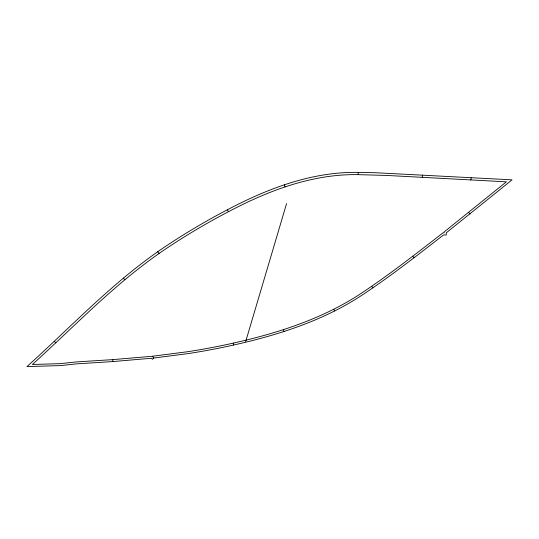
<?xml version="1.0" encoding="UTF-8"?>
<svg xmlns="http://www.w3.org/2000/svg" width="539" height="539" viewBox="0 0 539 539"><rect width="100%" height="100%" fill="white"/><g stroke="black" fill="none" stroke-linecap="round" stroke-linejoin="round"><path stroke-width="0.81" d="M358.172 174.643L386.928 175.451L506.377 181.825L444.163 231.938L444.143 232.835L443.078 232.787C415.057 254.482 387.164 276.46 357.438 295.796A301.328 290.433 74.1 0 1 333.729 309.224C302.022 325.172 267.789 335.393 233.252 343.127A1347.621 968.947 74.4 0 1 187.781 351.697L152.51 356.239L112.712 359.628L75.858 361.965L60.301 363.636L32.387 364.485C75.716 325.219 116.229 282.261 164.941 249.449C189.182 233.158 214.502 218.477 240.657 205.494C277.154 187.457 316.999 173.902 358.172 174.643L358.294 172.399L375.629 172.736L512.05 179.844L446.299 232.814L446.258 235.051L443.597 234.93C415.778 256.463 388.053 278.252 358.529 297.434A303.895 292.866 74.1 0 1 334.645 310.956C302.79 326.971 268.402 337.239 233.71 345.014A1353.698 972.74 74.4 0 1 188.138 353.604L153.635 358.044L152.449 359.284L151.54 358.246L112.947 361.561L76.154 363.899L60.577 365.577L26.95 366.601C71.748 326.169 113.352 281.607 163.6 247.697C187.943 231.325 213.377 216.57 239.653 203.526C276.494 185.301 316.73 171.651 358.294 172.399M422.246 177.284L422.563 175.067M470.843 180.053L471.207 177.85M245.683 341.558L286.573 203.594M54.217 341.376L55.867 342.784M123.316 278.124L124.853 279.701M152.497 356.218L153.635 358.044M157.684 251.74L159.066 253.458M412.807 256.187L414.04 257.763M468.748 212.467L469.995 214.064M371.708 286.31L372.873 287.907M227.343 209.752L228.415 211.692M333.729 309.224L334.645 310.956M283.373 329.666L283.999 331.505M284.363 184.789L285.05 186.898M233.252 343.127L233.71 345.014M112.712 359.628L112.947 361.561"/></g></svg>
